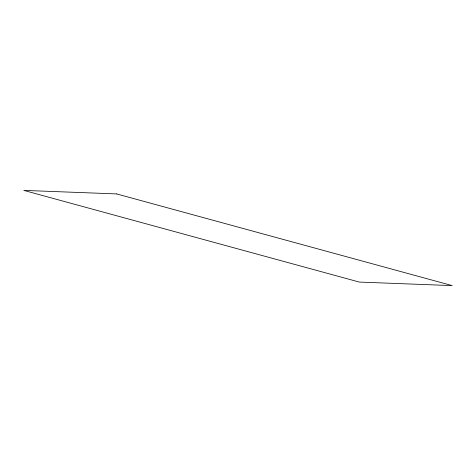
<?xml version="1.0" encoding="UTF-8"?>
<svg xmlns="http://www.w3.org/2000/svg" width="476" height="476" viewBox="0 0 476 476"><rect width="100%" height="100%" fill="white"/><g stroke="black" fill="none" stroke-linecap="round" stroke-linejoin="round"><path stroke-width="0.71" d="M116.656 193.922L23.8 190.394L359.344 282.078L452.2 285.606L116.656 193.922"/></g></svg>
